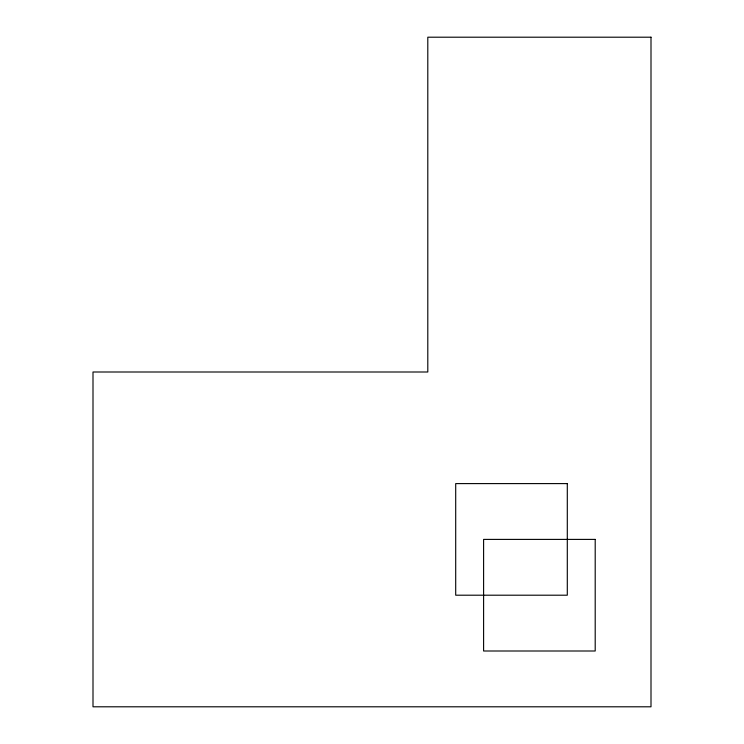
<?xml version="1.0" encoding="UTF-8"?>
<svg xmlns="http://www.w3.org/2000/svg" width="744" height="744" viewBox="0 0 744 744"><rect width="100%" height="100%" fill="white"/><g stroke="black" fill="none" stroke-linecap="round" stroke-linejoin="round"><path stroke-width="1.12" d="M651 37.2L427.8 37.2L427.8 372L93 372L93 706.8L651 706.8L651 37.2M567.3 483.6L455.7 483.6L455.7 595.2L567.3 595.2L567.3 483.6M595.2 539.4L483.6 539.4L483.6 651L595.2 651L595.2 539.4"/></g></svg>
